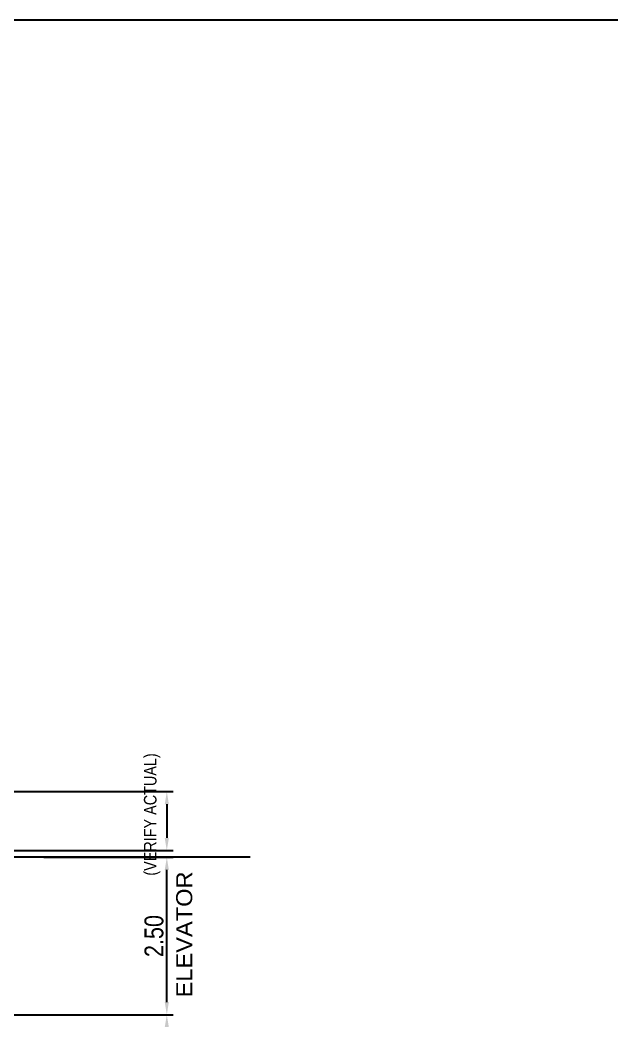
# Model space of a CAD drawing. Header units: millimetres. Extents: x 2148 to 2681, y 758 to 986.
# Drawn here: x 2300.38 to 2309.8, y 891.92 to 907.84 of the extents above; entities that cross this region are included whole.
import ezdxf

# ---------------------------------------------------------------- set-up
doc = ezdxf.new("R2010")
doc.units = ezdxf.units.MM
doc.linetypes.add('CENTER2', pattern=[28.575, 19.05, -3.175, 3.175, -3.175])
for name, color, linetype in [('DIM', 20, 'Continuous'), ('FIXTURE', 1, 'Continuous'), ('S_GRID LINES', 252, 'Continuous'), ('wall', 4, 'Continuous')]:
    doc.layers.add(name, color=color, linetype=linetype)
doc.styles.add('ARIALNW', font='ARIALN.TTF')
doc.styles.add('MMTX$0$ESMX$0$X-OPTA1D', font='x-opta1d')
doc.dimstyles.new('DIM 100', dxfattribs={"dimtxt": 0.2, "dimasz": 0.2, "dimexe": 0.1, "dimexo": 0, "dimgap": 0.05, "dimtad": 1, "dimzin": 0, "dimdsep": 46, "dimtxsty": 'ARIALNW', "dimcen": 0.09, "dimclrd": 6, "dimclre": 6, "dimclrt": 13, "dimadec": 0, "dimazin": 0, "dimtfac": 1, "dimtofl": 0, "dimtmove": 2, "dimatfit": 3, "dimfxl": 1, "dimtolj": 1, "dimtzin": 0, "dimarcsym": 0})

# ---------------------------------------------------------------- blocks, each defined once
blk = doc.blocks.new('A$C1DB67A09')
at = {"layer": 'wall', "color": 16, "linetype": 'ByBlock', "ltscale": 1.5, "elevation": 0}
blk.add_lwpolyline([(9.492, -81.28), (106.692, -81.28), (106.692, -9.48), (9.492, -9.48)], close=True, dxfattribs=at)
blk = doc.blocks.new('*D2455')
at = {"layer": 'Defpoints', "color": 0, "transparency": 16777216}
for p in [(2299.051, 892.019, 0), (2302.718, 892.019), (2298.408, 889.021, 0)]:
    blk.add_point(p, dxfattribs=at)
at = {"layer": 'FIXTURE', "color": 6, "lineweight": -2, "transparency": 16777216}
for p, q in [((2299.051, 892.019), (2302.818, 892.019)), ((2302.718, 889.221), (2302.718, 891.819)), ((2298.408, 889.021), (2302.818, 889.021))]:
    blk.add_line(p, q, dxfattribs=at)
at = {"layer": 'FIXTURE', "color": 6, "transparency": 16777216}
for points in [[(2302.685, 891.819), (2302.751, 891.819), (2302.718, 892.019)], [(2302.685, 889.221), (2302.751, 889.221), (2302.718, 889.021)]]:
    blk.add_solid(points, dxfattribs=at)
at = {"layer": 'FIXTURE', "color": 13, "transparency": 16777216, "insert": (2302.515, 890.52), "char_height": 0.3, "attachment_point": 5, "rotation": 90, "style": 'ARIALNW'}
blk.add_mtext('\\A1;3.00', dxfattribs=at)
blk = doc.blocks.new('*D2458')
at = {"layer": 'Defpoints', "color": 0, "transparency": 16777216}
for p in [(2296.107, 895.567, 0), (2296.107, 894.63, 0), (2302.718, 894.63)]:
    blk.add_point(p, dxfattribs=at)
at = {"layer": 'FIXTURE', "color": 6, "lineweight": -2, "transparency": 16777216}
for p, q in [((2296.107, 895.567), (2302.818, 895.567)), ((2302.718, 895.367), (2302.718, 894.83)), ((2296.107, 894.63), (2302.818, 894.63))]:
    blk.add_line(p, q, dxfattribs=at)
at = {"layer": 'FIXTURE', "color": 6, "transparency": 16777216}
for points in [[(2302.685, 895.367), (2302.751, 895.367), (2302.718, 895.567)], [(2302.685, 894.83), (2302.751, 894.83), (2302.718, 894.63)]]:
    blk.add_solid(points, dxfattribs=at)
at = {"layer": 'FIXTURE', "color": 13, "transparency": 16777216, "insert": (2302.484, 895.203), "char_height": 0.2, "attachment_point": 5, "rotation": 90, "style": 'ARIALNW'}
blk.add_mtext('\\A1;(VERIFY ACTUAL)', dxfattribs=at)
blk = doc.blocks.new('*D2459')
at = {"layer": 'Defpoints', "color": 0, "transparency": 16777216}
for p in [(2300.763, 894.522, 0), (2302.718, 894.522), (2300.763, 892.019)]:
    blk.add_point(p, dxfattribs=at)
at = {"layer": 'FIXTURE', "color": 6, "lineweight": -2, "transparency": 16777216}
for p, q in [((2300.763, 894.522), (2302.818, 894.522)), ((2302.718, 892.219), (2302.718, 894.322)), ((2300.763, 892.019), (2302.818, 892.019))]:
    blk.add_line(p, q, dxfattribs=at)
at = {"layer": 'FIXTURE', "color": 6, "transparency": 16777216}
for points in [[(2302.685, 894.322), (2302.751, 894.322), (2302.718, 894.522)], [(2302.685, 892.219), (2302.751, 892.219), (2302.718, 892.019)]]:
    blk.add_solid(points, dxfattribs=at)
at = {"layer": 'FIXTURE', "color": 13, "transparency": 16777216, "insert": (2302.515, 893.27), "char_height": 0.3, "attachment_point": 5, "rotation": 90, "style": 'ARIALNW'}
blk.add_mtext('\\A1;2.50', dxfattribs=at)

msp = doc.modelspace()

# ---------------------------------------------------------------- linework, layer by layer
at = {"layer": 'S_GRID LINES', "linetype": 'CENTER2', "ltscale": 0.2}
msp.add_line((2304.0428214, 894.5217363, 0), (2282.4754095, 894.5217363, 0), dxfattribs=at)

# ---------------------------------------------------------------- block references
at = {"layer": 'DIM', "color": 8}
msp.add_blockref('A$C1DB67A09', (2267.758248, 917.3189005), dxfattribs=at)

# ---------------------------------------------------------------- texts
at = {"color": 2, "style": 'MMTX$0$ESMX$0$X-OPTA1D', "width": 1.1}
msp.add_text('ELEVATOR', height=0.25536, rotation=90, dxfattribs=at).set_placement((2303.1222746, 892.2935173, 0))

# ---------------------------------------------------------------- dimensions: what is measured, and where the dimension line sits
at = {"layer": 'FIXTURE'}
dim = msp.add_linear_dim(base=(2302.7179129, 894.6304587), p1=(2296.1066807, 895.5668015, 0), p2=(2296.1066807, 894.6304587, 0), angle=90, text='(VERIFY ACTUAL)', dimstyle='DIM 100', dxfattribs=at)
dim.commit()
dim.dimension.update_dxf_attribs({"geometry": '*D2458', "text_midpoint": (2302.4841207, 895.2034778), "dimtype": 160})
for base, p1, p2, picture, middle in [((2302.7179129, 894.5217363), (2300.7628886, 892.0191961), (2300.7628886, 894.5217363, 0), '*D2459', (2302.514741, 893.2704662)), ((2302.7179129, 892.0191961), (2298.4076836, 889.020938, 0), (2299.0508944, 892.0191961, 0), '*D2455', (2302.514741, 890.5200671))]:
    dim = msp.add_linear_dim(base=base, p1=p1, p2=p2, angle=90, dimstyle='DIM 100', override={"dimtxt": 0.3}, dxfattribs=at)
    dim.commit()
    dim.dimension.update_dxf_attribs({"geometry": picture, "text_midpoint": middle})

doc.saveas('drawing.dxf')
